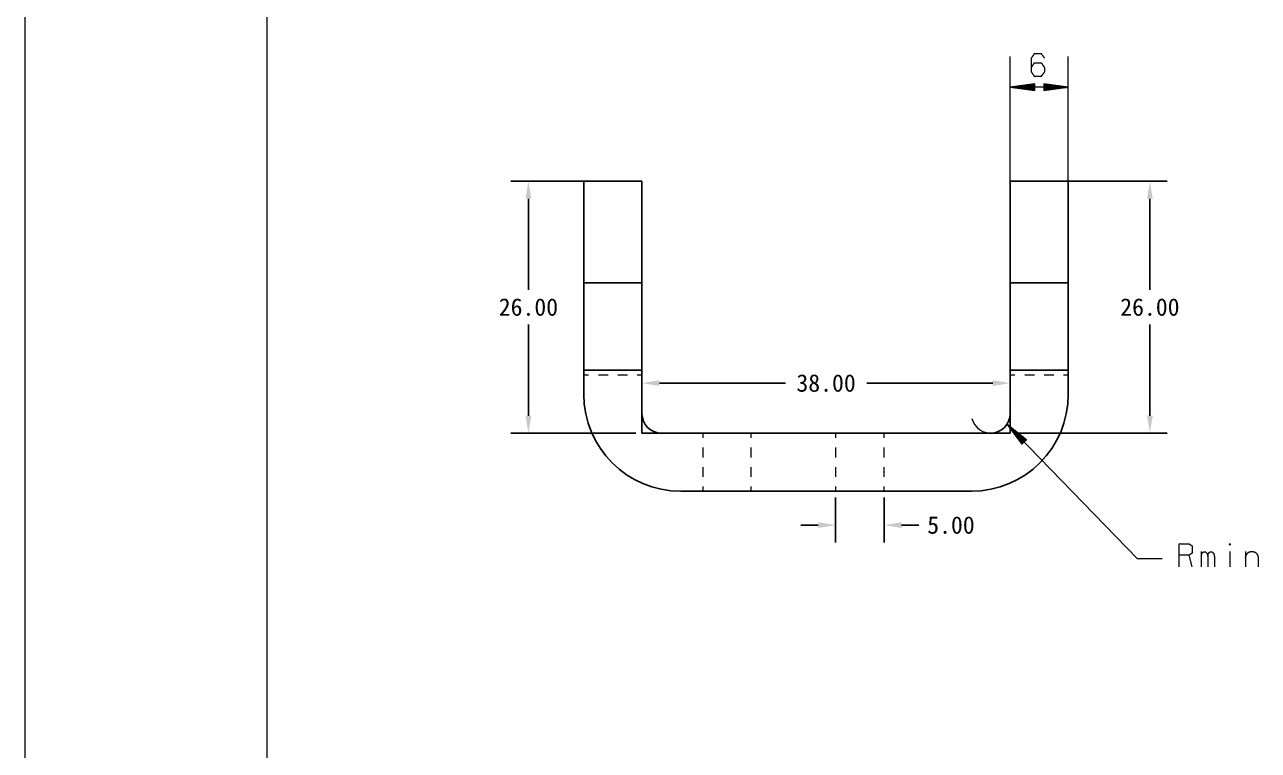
# Model space of a CAD drawing. Header units: millimetres. Extents: x 0 to 210, y 0 to 574.
# Drawn here: x 0 to 127.3, y 74.9 to 149.8 of the extents above; entities that cross this region are included whole.
import ezdxf

# ---------------------------------------------------------------- set-up
doc = ezdxf.new("R2010")
doc.units = ezdxf.units.MM
doc.layers.add('1', color=7, linetype='Continuous', true_color=0xffffff)
doc.dimstyles.get("Standard").update_dxf_attribs({"dimscale": 10, "dimtxt": 0.18, "dimasz": 0.18, "dimexe": 0.18, "dimexo": 0.0625, "dimgap": 0.09, "dimtad": 0, "dimtih": 1, "dimtoh": 1, "dimzin": 0, "dimdsep": 46, "dimtxsty": 'Standard', "dimcen": 0.09, "dimadec": 0, "dimazin": 0, "dimtfac": 1, "dimtofl": 0, "dimtmove": 0, "dimatfit": 3, "dimfxl": 0, "dimtolj": 1, "dimtzin": 0, "dimarcsym": 0})

# ---------------------------------------------------------------- blocks, each defined once
blk = doc.blocks.new('*D2')
at = {"color": 0, "lineweight": -2, "transparency": 16777216}
for p, q in [((63.08, 133.66), (50.19, 133.66)), ((51.99, 131.86), (51.99, 122.46)), ((51.99, 109.46), (51.99, 118.86)), ((63.08, 107.66), (50.19, 107.66))]:
    blk.add_line(p, q, dxfattribs=at)
at = {"color": 0, "lineweight": 18, "transparency": 16777216}
for points in [[(51.69, 131.86), (52.29, 131.86), (51.99, 133.66)], [(51.69, 109.46), (52.29, 109.46), (51.99, 107.66)]]:
    blk.add_solid(points, dxfattribs=at)
at = {"layer": 'Defpoints', "color": 0, "lineweight": 18, "transparency": 16777216}
for p in [(63.71, 133.66), (51.99, 107.66), (63.71, 107.66)]:
    blk.add_point(p, dxfattribs=at)
at = {"color": 0, "lineweight": 18, "transparency": 16777216, "insert": (51.99, 120.66), "char_height": 1.8, "attachment_point": 5}
blk.add_mtext('\\A1;26.00', dxfattribs=at)
blk = doc.blocks.new('*D3')
at = {"color": 0, "lineweight": -2, "transparency": 16777216}
for p, q in [((63.71, 108.28), (63.71, 114.62)), ((101.71, 108.28), (101.71, 114.62)), ((65.51, 112.82), (78.51, 112.82)), ((99.91, 112.82), (86.91, 112.82))]:
    blk.add_line(p, q, dxfattribs=at)
at = {"color": 0, "lineweight": 18, "transparency": 16777216}
for points in [[(65.51, 113.12), (65.51, 112.52), (63.71, 112.82)], [(99.91, 113.12), (99.91, 112.52), (101.71, 112.82)]]:
    blk.add_solid(points, dxfattribs=at)
at = {"layer": 'Defpoints', "color": 0, "lineweight": 18, "transparency": 16777216}
for p in [(101.71, 112.82), (63.71, 107.66), (101.71, 107.66)]:
    blk.add_point(p, dxfattribs=at)
at = {"color": 0, "lineweight": 18, "transparency": 16777216, "insert": (82.71, 112.82), "char_height": 1.8, "attachment_point": 5}
blk.add_mtext('\\A1;38.00', dxfattribs=at)
blk = doc.blocks.new('*D4')
at = {"color": 0, "lineweight": -2, "transparency": 16777216}
for p, q in [((102.33, 133.66), (117.93, 133.66)), ((116.13, 131.86), (116.13, 122.46)), ((116.13, 109.46), (116.13, 118.86)), ((102.33, 107.66), (117.93, 107.66))]:
    blk.add_line(p, q, dxfattribs=at)
at = {"color": 0, "lineweight": 18, "transparency": 16777216}
for points in [[(115.83, 131.86), (116.43, 131.86), (116.13, 133.66)], [(115.83, 109.46), (116.43, 109.46), (116.13, 107.66)]]:
    blk.add_solid(points, dxfattribs=at)
at = {"layer": 'Defpoints', "color": 0, "lineweight": 18, "transparency": 16777216}
for p in [(101.71, 133.66), (101.71, 107.66), (116.13, 107.66)]:
    blk.add_point(p, dxfattribs=at)
at = {"color": 0, "lineweight": 18, "transparency": 16777216, "insert": (116.13, 120.66), "char_height": 1.8, "attachment_point": 5}
blk.add_mtext('\\A1;26.00', dxfattribs=at)
blk = doc.blocks.new('*D5')
at = {"color": 0, "lineweight": -2, "transparency": 16777216}
for p, q in [((83.7, 101.03), (83.7, 96.36)), ((88.7, 101.03), (88.7, 96.36)), ((81.9, 98.16), (80.1, 98.16)), ((90.5, 98.16), (92.3, 98.16))]:
    blk.add_line(p, q, dxfattribs=at)
at = {"color": 0, "lineweight": 18, "transparency": 16777216}
for points in [[(81.9, 98.46), (81.9, 97.86), (83.7, 98.16)], [(90.5, 98.46), (90.5, 97.86), (88.7, 98.16)]]:
    blk.add_solid(points, dxfattribs=at)
at = {"layer": 'Defpoints', "color": 0, "lineweight": 18, "transparency": 16777216}
for p in [(83.7, 101.66), (88.7, 101.66), (88.7, 98.16)]:
    blk.add_point(p, dxfattribs=at)
at = {"color": 0, "lineweight": 18, "transparency": 16777216, "insert": (95.6, 98.16), "char_height": 1.8, "attachment_point": 5}
blk.add_mtext('\\A1;5.00', dxfattribs=at)

msp = doc.modelspace()

# ---------------------------------------------------------------- linework, layer by layer
at = {"layer": '1', "color": 132, "linetype": 'Continuous', "lineweight": 18}
for p, q in [((0, 297), (0, 0)), ((25, 292), (25, 5))]:
    msp.add_line(p, q, dxfattribs=at)
at = {"layer": '1', "color": 13, "linetype": 'Continuous', "lineweight": 18}
for p, q in [((101.708, 133.658), (101.708, 146.552)), ((107.708, 133.658), (107.708, 146.552)), ((104.248, 143.712), (101.708, 143.377)), ((101.708, 143.377), (104.248, 143.043)), ((107.708, 143.377), (101.708, 143.377)), ((104.248, 143.403), (101.901, 143.403)), ((104.248, 143.352), (101.901, 143.352)), ((104.248, 143.453), (102.287, 143.453)), ((104.248, 143.301), (102.287, 143.301)), ((104.248, 143.504), (102.673, 143.504)), ((104.248, 143.25), (102.673, 143.25)), ((104.248, 143.555), (103.059, 143.555)), ((104.248, 143.199), (103.059, 143.199)), ((104.248, 143.606), (103.444, 143.606)), ((104.248, 143.149), (103.444, 143.149)), ((104.248, 143.657), (103.83, 143.657)), ((104.248, 143.098), (103.83, 143.098)), ((104.248, 143.707), (104.216, 143.707)), ((104.248, 143.707), (104.216, 143.707)), ((104.248, 143.047), (104.216, 143.047)), ((104.248, 143.047), (104.216, 143.047)), ((104.248, 143.043), (104.248, 143.712)), ((105.168, 143.712), (105.168, 143.043)), ((107.708, 143.377), (105.168, 143.712)), ((105.168, 143.707), (105.2, 143.707)), ((105.168, 143.707), (105.2, 143.707)), ((105.168, 143.657), (105.586, 143.657)), ((105.168, 143.606), (105.972, 143.606)), ((105.168, 143.555), (106.357, 143.555)), ((105.168, 143.504), (106.743, 143.504)), ((105.168, 143.453), (107.129, 143.453)), ((105.168, 143.403), (107.515, 143.403)), ((105.168, 143.043), (107.708, 143.377)), ((105.168, 143.352), (107.515, 143.352)), ((105.168, 143.301), (107.129, 143.301)), ((105.168, 143.25), (106.743, 143.25)), ((105.168, 143.199), (106.357, 143.199)), ((105.168, 143.149), (105.972, 143.149)), ((105.168, 143.098), (105.586, 143.098)), ((105.168, 143.047), (105.2, 143.047)), ((105.168, 143.047), (105.2, 143.047)), ((103.392, 106.975), (101.383, 108.566)), ((101.383, 108.566), (102.912, 106.51)), ((114.86, 94.67), (101.383, 108.566)), ((103.133, 106.725), (101.499, 108.41)), ((103.17, 106.76), (101.536, 108.445)), ((103.097, 106.689), (101.731, 108.097)), ((103.206, 106.795), (101.841, 108.203)), ((103.06, 106.654), (101.964, 107.785)), ((103.243, 106.831), (102.146, 107.962)), ((103.024, 106.619), (102.196, 107.473)), ((102.987, 106.583), (102.428, 107.16)), ((103.279, 106.866), (102.451, 107.72)), ((103.316, 106.902), (102.756, 107.478)), ((102.912, 106.51), (103.392, 106.975)), ((103.352, 106.937), (103.061, 107.237)), ((103.389, 106.972), (103.366, 106.995)), ((103.389, 106.972), (103.366, 106.995)), ((102.951, 106.548), (102.66, 106.848)), ((102.915, 106.513), (102.892, 106.535)), ((102.915, 106.513), (102.892, 106.535)), ((117.4, 94.67), (114.86, 94.67))]:
    msp.add_line(p, q, dxfattribs=at)
at = {"layer": '1', "color": 30, "linetype": 'Continuous', "lineweight": 25}
for p, q in [((57.708, 123.158), (57.708, 133.658)), ((57.708, 133.658), (63.708, 133.658)), ((63.708, 133.658), (63.708, 123.158)), ((101.708, 123.158), (101.708, 133.658)), ((101.708, 133.658), (107.708, 133.658)), ((107.708, 133.658), (107.708, 123.158)), ((63.708, 123.158), (57.708, 123.158)), ((57.708, 123.158), (57.708, 114.158)), ((63.708, 114.158), (63.708, 123.158)), ((107.708, 123.158), (101.708, 123.158)), ((101.708, 123.158), (101.708, 114.158)), ((107.708, 114.158), (107.708, 123.158)), ((57.708, 114.158), (63.708, 114.158)), ((57.708, 111.658), (57.708, 114.158)), ((63.708, 114.158), (63.708, 107.658)), ((101.708, 114.158), (107.708, 114.158)), ((101.708, 107.658), (101.708, 114.158)), ((107.708, 114.158), (107.708, 111.658)), ((63.708, 107.658), (101.708, 107.658)), ((97.708, 101.658), (67.708, 101.658))]:
    msp.add_line(p, q, dxfattribs=at)
at = {"layer": '1', "color": 43, "linetype": 'Continuous', "lineweight": 18}
for p, q in [((57.708, 113.659), (58.208, 113.659)), ((59.208, 113.659), (60.208, 113.659)), ((61.208, 113.659), (62.208, 113.659)), ((63.208, 113.659), (63.708, 113.659)), ((101.708, 113.659), (102.208, 113.659)), ((103.208, 113.659), (104.208, 113.659)), ((105.208, 113.659), (106.208, 113.659)), ((107.208, 113.659), (107.708, 113.659)), ((69.985, 107.658), (69.985, 107.158)), ((74.985, 107.158), (74.985, 107.658)), ((83.696, 107.658), (83.696, 107.158)), ((88.696, 107.158), (88.696, 107.658)), ((69.985, 106.158), (69.985, 105.158)), ((74.985, 105.158), (74.985, 106.158)), ((83.696, 106.158), (83.696, 105.158)), ((88.696, 105.158), (88.696, 106.158)), ((69.985, 104.158), (69.985, 103.158)), ((74.985, 103.158), (74.985, 104.158)), ((83.696, 104.158), (83.696, 103.158)), ((88.696, 103.158), (88.696, 104.158)), ((69.985, 102.158), (69.985, 101.658)), ((74.985, 101.658), (74.985, 102.158)), ((83.696, 102.158), (83.696, 101.658)), ((88.696, 101.658), (88.696, 102.158))]:
    msp.add_line(p, q, dxfattribs=at)
at = {"layer": '1', "color": 95, "linetype": 'Continuous', "lineweight": 18}
for p, q in [((120.508, 93.858), (120.172, 95.058)), ((121.441, 93.858), (121.441, 95.433)), ((124.389, 95.433), (124.389, 93.858)), ((125.994, 95.433), (125.994, 93.858))]:
    msp.add_line(p, q, dxfattribs=at)
at = {"layer": '1', "color": 30, "linetype": 'Continuous', "lineweight": 25}
for centre, radius, start, end in [((67.708, 111.658), 10, 180, 270), ((97.708, 111.658), 10, 270, 0), ((65.708, 109.658), 2, 180, 270), ((99.708, 109.658), 2, 270, 0)]:
    msp.add_arc(centre, radius, start, end, dxfattribs=at)
at = {"layer": '1', "color": 13, "linetype": 'Continuous', "lineweight": 18}
msp.add_arc((99.708, 109.658), 2, 193.91742, 0, dxfattribs=at)
at = {"layer": '1', "color": 95, "linetype": 'Continuous', "lineweight": 18}
for points, knots in [([(103.905, 145.42), (104.223, 145.895), (104.913, 145.895), (105.249, 145.42), (105.249, 144.945), (104.913, 144.47), (104.223, 144.47), (103.905, 144.945), (103.905, 146.37), (104.223, 146.845), (104.913, 146.845), (105.249, 146.37)], [0, 0, 0.0769634, 0.1697609, 0.2480733, 0.3120183, 0.3903307, 0.4831282, 0.5600916, 0.7519267, 0.8288901, 0.9216876, 1, 1]), ([(119.164, 93.858), (119.164, 96.233), (120.172, 96.233), (120.508, 96.008), (120.508, 95.283), (120.172, 95.058), (119.164, 95.058)], [0, 0, 0.4009523, 0.5710355, 0.6392784, 0.7616739, 0.8299168, 1, 1]), ([(124.389, 96.083), (124.424, 96.183), (124.389, 96.258), (124.354, 96.183), (124.389, 96.083)], [0, 0, 0.2806277, 0.5, 0.7193723, 1, 1]), ([(121.441, 94.958), (121.494, 95.233), (121.671, 95.408), (121.865, 95.408), (122.042, 95.233), (122.112, 94.958), (122.112, 93.858)], [0, 0, 0.1188788, 0.224456, 0.3069841, 0.4125583, 0.5330836, 1, 1]), ([(122.112, 94.958), (122.165, 95.233), (122.342, 95.408), (122.554, 95.408), (122.713, 95.233), (122.784, 94.958), (122.784, 93.858)], [0, 0, 0.1186048, 0.2239388, 0.3137612, 0.413912, 0.5341596, 1, 1]), ([(125.994, 94.833), (126.1, 95.133), (126.294, 95.358), (126.542, 95.433), (126.771, 95.433), (127.019, 95.358), (127.213, 95.133), (127.319, 94.833), (127.319, 93.858)], [0, 0, 0.1077518, 0.2084503, 0.2960092, 0.3738222, 0.4613811, 0.5620795, 0.6698314, 1, 1])]:
    msp.add_open_spline(points, degree=1, knots=knots, dxfattribs=at)

# ---------------------------------------------------------------- dimensions: what is measured, and where the dimension line sits
at = {"lineweight": 18}
for base, p1, p2, picture, middle in [((51.988, 107.658), (63.708, 133.658), (63.708, 107.658), '*D2', (51.988, 120.658)), ((116.126, 107.658), (101.708, 133.658), (101.708, 107.658), '*D4', (116.126, 120.658))]:
    dim = msp.add_linear_dim(base=base, p1=p1, p2=p2, angle=90, dimstyle='Standard', dxfattribs=at)
    dim.commit()
    dim.dimension.update_dxf_attribs({"geometry": picture, "text_midpoint": middle})
for base, p1, p2, picture, middle in [((101.708, 112.818), (63.708, 107.658), (101.708, 107.658), '*D3', (82.708, 112.818)), ((88.696, 98.159), (83.696, 101.658), (88.696, 101.658), '*D5', (95.596, 98.159))]:
    dim = msp.add_linear_dim(base=base, p1=p1, p2=p2, dimstyle='Standard', dxfattribs=at)
    dim.commit()
    dim.dimension.update_dxf_attribs({"geometry": picture, "text_midpoint": middle})

doc.saveas('drawing.dxf')
